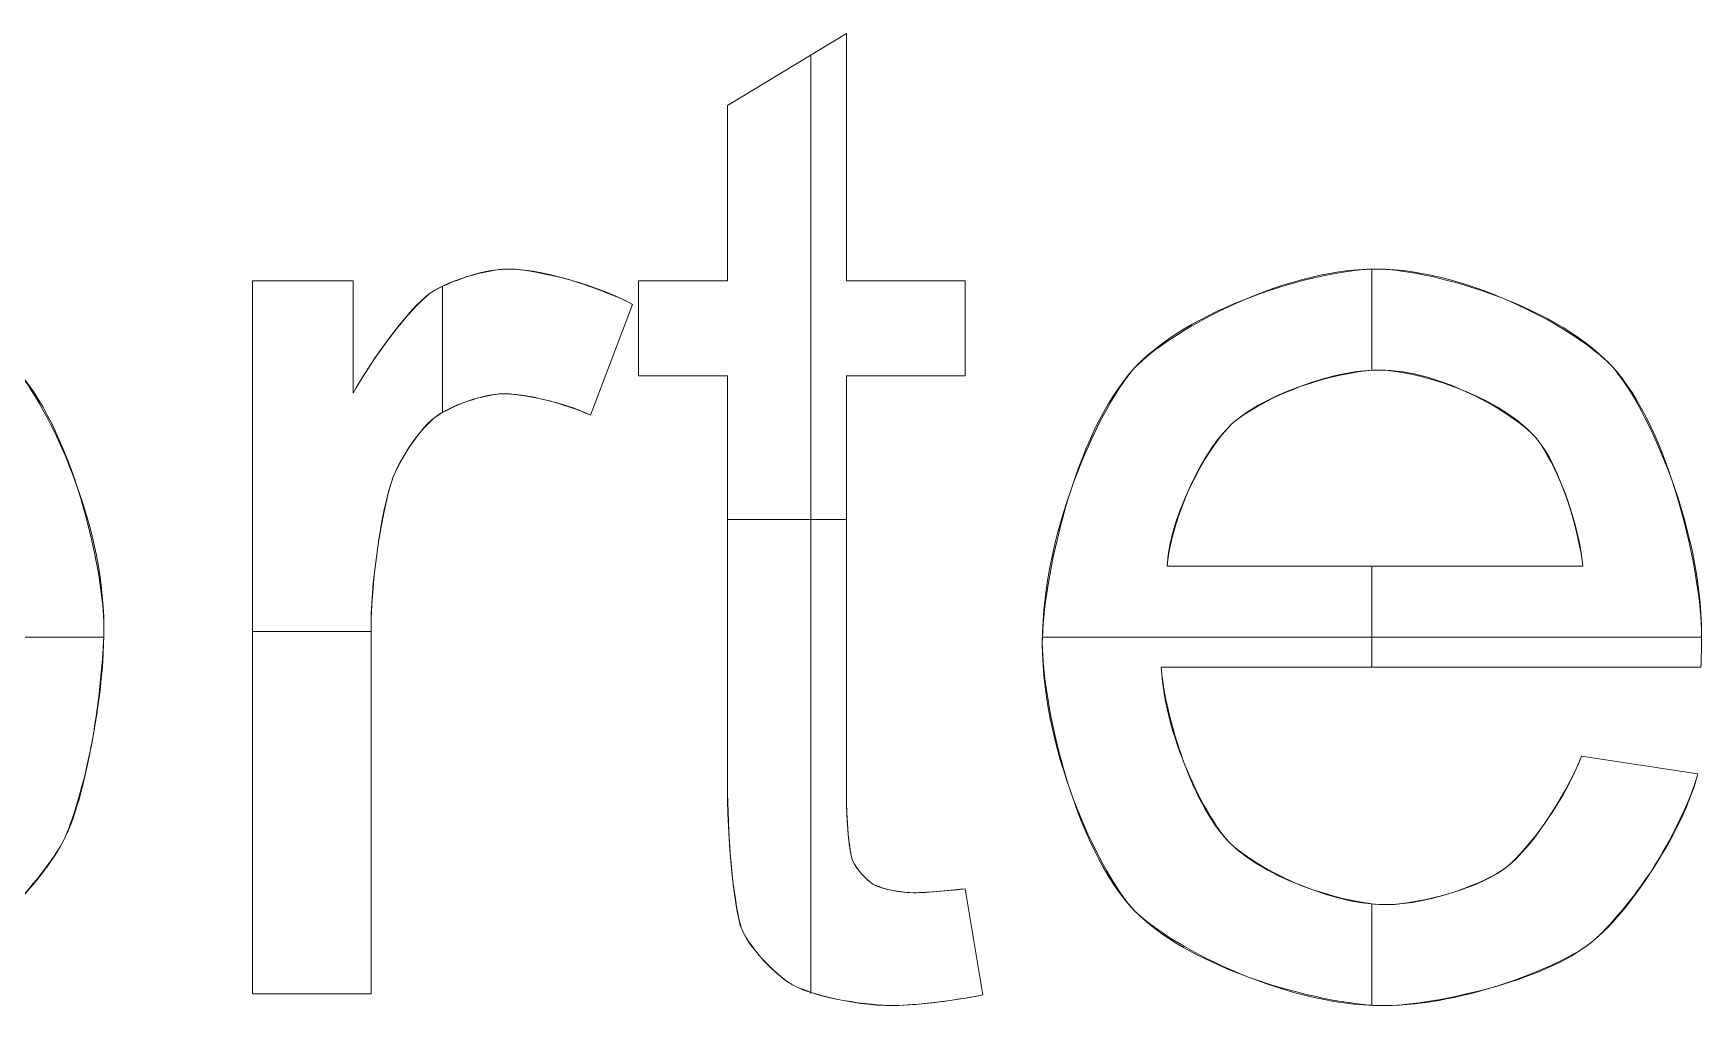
# Model space of a CAD drawing. Header units: centimetres. Extents: x -10.7 to 10.7, y -4.6 to 4.6.
# Drawn here: x -9.402 to -8.806, y 4.007 to 4.354 of the extents above; entities that cross this region are included whole.
import ezdxf

# ---------------------------------------------------------------- set-up
doc = ezdxf.new("R2010")
doc.units = ezdxf.units.CM
doc.header["$MEASUREMENT"] = 0
doc.layers.add('Default', color=7, linetype='Continuous')

msp = doc.modelspace()

# ---------------------------------------------------------------- linework, layer by layer
at = {"layer": 'Default', "color": 5, "lineweight": 9}
for points in [[(-9.15383, 4.32858), (-9.15383, 4.32858), (-9.11141, 4.35432), (-9.11141, 4.35432)], [(-9.15383, 4.32858), (-9.15383, 4.32858), (-9.11141, 4.35432), (-9.11141, 4.35432)], [(-9.11141, 4.35432), (-9.11141, 4.35432), (-9.15383, 4.32858), (-9.15383, 4.32858)], [(-9.11141, 4.35432), (-9.11141, 4.35432), (-9.11141, 4.26595), (-9.11141, 4.26595)], [(-9.11141, 4.35432), (-9.11141, 4.35432), (-9.11141, 4.26595), (-9.11141, 4.26595)], [(-9.11141, 4.26595), (-9.11141, 4.26595), (-9.11141, 4.35432), (-9.11141, 4.35432)], [(-9.12414, 4.3466), (-9.12414, 4.3466), (-9.12414, 4.01158), (-9.12414, 4.01158)], [(-9.12414, 4.3466), (-9.12414, 4.3466), (-9.12414, 4.01158), (-9.12414, 4.01158)], [(-9.15383, 4.26595), (-9.15383, 4.26595), (-9.15383, 4.32858), (-9.15383, 4.32858)], [(-9.15383, 4.26595), (-9.15383, 4.26595), (-9.15383, 4.32858), (-9.15383, 4.32858)], [(-9.15383, 4.32858), (-9.15383, 4.32858), (-9.15383, 4.26595), (-9.15383, 4.26595)], [(-9.32349, 4.01145), (-9.32349, 4.01145), (-9.32349, 4.26595), (-9.32349, 4.26595)], [(-9.32349, 4.26595), (-9.32349, 4.26595), (-9.28744, 4.26595), (-9.28744, 4.26595)], [(-9.32349, 4.01145), (-9.32349, 4.01145), (-9.32349, 4.26595), (-9.32349, 4.26595)], [(-9.32349, 4.26595), (-9.32349, 4.26595), (-9.28744, 4.26595), (-9.28744, 4.26595)], [(-9.32349, 4.26595), (-9.32349, 4.26595), (-9.32349, 4.01145), (-9.32349, 4.01145)], [(-9.28744, 4.26595), (-9.28744, 4.26595), (-9.32349, 4.26595), (-9.32349, 4.26595)], [(-9.28744, 4.26595), (-9.28744, 4.26595), (-9.28744, 4.22592), (-9.28744, 4.22592)], [(-9.28744, 4.26595), (-9.28744, 4.26595), (-9.28744, 4.22592), (-9.28744, 4.22592)], [(-9.28744, 4.22592), (-9.28744, 4.22592), (-9.28744, 4.26595), (-9.28744, 4.26595)], [(-9.18564, 4.26595), (-9.18564, 4.26595), (-9.15383, 4.26595), (-9.15383, 4.26595)], [(-9.18564, 4.23201), (-9.18564, 4.23201), (-9.18564, 4.26595), (-9.18564, 4.26595)], [(-9.18564, 4.23201), (-9.18564, 4.23201), (-9.18564, 4.26595), (-9.18564, 4.26595)], [(-9.18564, 4.26595), (-9.18564, 4.26595), (-9.15383, 4.26595), (-9.15383, 4.26595)], [(-9.18564, 4.26595), (-9.18564, 4.26595), (-9.18564, 4.23201), (-9.18564, 4.23201)], [(-9.15383, 4.26595), (-9.15383, 4.26595), (-9.18564, 4.26595), (-9.18564, 4.26595)], [(-9.11141, 4.26595), (-9.11141, 4.26595), (-9.069, 4.26595), (-9.069, 4.26595)], [(-9.11141, 4.26595), (-9.11141, 4.26595), (-9.069, 4.26595), (-9.069, 4.26595)], [(-9.069, 4.26595), (-9.069, 4.26595), (-9.11141, 4.26595), (-9.11141, 4.26595)], [(-9.069, 4.26595), (-9.069, 4.26595), (-9.069, 4.23201), (-9.069, 4.23201)], [(-9.069, 4.26595), (-9.069, 4.26595), (-9.069, 4.23201), (-9.069, 4.23201)], [(-9.069, 4.23201), (-9.069, 4.23201), (-9.069, 4.26595), (-9.069, 4.26595)], [(-8.92372, 4.27018), (-8.92372, 4.27018), (-8.92372, 4.2341), (-8.92372, 4.2341)], [(-8.92372, 4.27018), (-8.92372, 4.27018), (-8.92372, 4.2341), (-8.92372, 4.2341)], [(-9.25563, 4.26423), (-9.25563, 4.26423), (-9.25563, 4.21911), (-9.25563, 4.21911)], [(-9.25563, 4.26423), (-9.25563, 4.26423), (-9.25563, 4.21911), (-9.25563, 4.21911)], [(-9.18776, 4.2575), (-9.18776, 4.2575), (-9.20277, 4.21796), (-9.20277, 4.21796)], [(-9.18776, 4.2575), (-9.18776, 4.2575), (-9.20277, 4.21796), (-9.20277, 4.21796)], [(-9.20277, 4.21796), (-9.20277, 4.21796), (-9.18776, 4.2575), (-9.18776, 4.2575)], [(-9.15383, 4.23201), (-9.15383, 4.23201), (-9.18564, 4.23201), (-9.18564, 4.23201)], [(-9.15383, 4.23201), (-9.15383, 4.23201), (-9.18564, 4.23201), (-9.18564, 4.23201)], [(-9.18564, 4.23201), (-9.18564, 4.23201), (-9.15383, 4.23201), (-9.15383, 4.23201)], [(-9.069, 4.23201), (-9.069, 4.23201), (-9.11141, 4.23201), (-9.11141, 4.23201)], [(-9.069, 4.23201), (-9.069, 4.23201), (-9.11141, 4.23201), (-9.11141, 4.23201)], [(-9.11141, 4.23201), (-9.11141, 4.23201), (-9.069, 4.23201), (-9.069, 4.23201)], [(-9.15383, 4.18077), (-9.15383, 4.18077), (-9.11141, 4.18077), (-9.11141, 4.18077)], [(-9.15383, 4.18077), (-9.15383, 4.18077), (-9.11141, 4.18077), (-9.11141, 4.18077)], [(-8.84843, 4.16415), (-8.84843, 4.16415), (-8.99689, 4.16415), (-8.99689, 4.16415)], [(-8.99689, 4.16415), (-8.99689, 4.16415), (-8.84843, 4.16415), (-8.84843, 4.16415)], [(-8.84843, 4.16415), (-8.84843, 4.16415), (-8.99689, 4.16415), (-8.99689, 4.16415)], [(-8.92372, 4.16415), (-8.92372, 4.16415), (-8.92372, 4.12809), (-8.92372, 4.12809)], [(-8.92372, 4.16415), (-8.92372, 4.16415), (-8.92372, 4.12809), (-8.92372, 4.12809)], [(-9.32349, 4.14082), (-9.32349, 4.14082), (-9.28108, 4.14082), (-9.28108, 4.14082)], [(-9.32349, 4.14082), (-9.32349, 4.14082), (-9.28108, 4.14082), (-9.28108, 4.14082)], [(-9.41893, 4.1387), (-9.41893, 4.1387), (-9.37653, 4.1387), (-9.37653, 4.1387)], [(-9.41893, 4.1387), (-9.41893, 4.1387), (-9.37653, 4.1387), (-9.37653, 4.1387)], [(-9.04142, 4.1387), (-9.04142, 4.1387), (-8.80602, 4.1387), (-8.80602, 4.1387)], [(-9.04142, 4.1387), (-9.04142, 4.1387), (-8.80602, 4.1387), (-8.80602, 4.1387)], [(-8.80625, 4.12809), (-8.80625, 4.12809), (-8.99901, 4.12809), (-8.99901, 4.12809)], [(-8.80625, 4.12809), (-8.80625, 4.12809), (-8.99901, 4.12809), (-8.99901, 4.12809)], [(-8.99901, 4.12809), (-8.99901, 4.12809), (-8.80625, 4.12809), (-8.80625, 4.12809)], [(-8.84893, 4.09628), (-8.84893, 4.09628), (-8.80734, 4.08992), (-8.80734, 4.08992)], [(-8.84893, 4.09628), (-8.84893, 4.09628), (-8.80734, 4.08992), (-8.80734, 4.08992)], [(-8.80734, 4.08992), (-8.80734, 4.08992), (-8.84893, 4.09628), (-8.84893, 4.09628)], [(-9.069, 4.04893), (-9.069, 4.04893), (-9.06263, 4.01105), (-9.06263, 4.01105)], [(-9.069, 4.04893), (-9.069, 4.04893), (-9.06263, 4.01105), (-9.06263, 4.01105)], [(-9.06263, 4.01105), (-9.06263, 4.01105), (-9.069, 4.04893), (-9.069, 4.04893)], [(-8.92372, 4.04338), (-8.92372, 4.04338), (-8.92372, 4.00725), (-8.92372, 4.00725)], [(-8.92372, 4.04338), (-8.92372, 4.04338), (-8.92372, 4.00725), (-8.92372, 4.00725)], [(-9.28108, 4.01145), (-9.28108, 4.01145), (-9.32349, 4.01145), (-9.32349, 4.01145)], [(-9.28108, 4.01145), (-9.28108, 4.01145), (-9.32349, 4.01145), (-9.32349, 4.01145)], [(-9.32349, 4.01145), (-9.32349, 4.01145), (-9.28108, 4.01145), (-9.28108, 4.01145)]]:
    msp.add_open_spline(points, degree=3, dxfattribs=at)
for points, knots in [([(-9.61192, 4.1387), (-9.61192, 4.18529), (-9.58605, 4.23101), (-9.57312, 4.24222), (-9.57312, 4.24222), (-9.55151, 4.26086), (-9.50963, 4.27019), (-9.49408, 4.27019), (-9.49408, 4.27019), (-9.45955, 4.27019), (-9.42036, 4.24752), (-9.4094, 4.23619), (-9.4094, 4.23619), (-9.38748, 4.21352), (-9.37651, 4.16223), (-9.37651, 4.14224), (-9.37651, 4.14224), (-9.37651, 4.10988), (-9.38621, 4.07513), (-9.39106, 4.06584), (-9.39106, 4.06584), (-9.40076, 4.04728), (-9.42414, 4.02773), (-9.43341, 4.0226), (-9.43341, 4.0226), (-9.45194, 4.01234), (-9.48313, 4.00721), (-9.49408, 4.00721), (-9.49408, 4.00721), (-9.52928, 4.00721), (-9.56856, 4.0298), (-9.5794, 4.04109), (-9.5794, 4.04109), (-9.60108, 4.06368), (-9.61192, 4.11746), (-9.61192, 4.1387)], [0, 0, 0, 0, 0.1, 0.1, 0.1, 0.1, 0.2, 0.2, 0.2, 0.2, 0.3, 0.3, 0.3, 0.3, 0.4, 0.4, 0.4, 0.4, 0.5, 0.5, 0.5, 0.5, 0.6, 0.6, 0.6, 0.6, 0.7, 0.7, 0.7, 0.7, 0.8, 0.8, 0.8, 0.8, 1, 1, 1, 1]), ([(-9.61192, 4.1387), (-9.61192, 4.18529), (-9.58605, 4.23101), (-9.57312, 4.24222), (-9.57312, 4.24222), (-9.55151, 4.26086), (-9.50963, 4.27019), (-9.49408, 4.27019), (-9.49408, 4.27019), (-9.45955, 4.27019), (-9.42036, 4.24752), (-9.4094, 4.23619), (-9.4094, 4.23619), (-9.38748, 4.21352), (-9.37651, 4.16223), (-9.37651, 4.14224), (-9.37651, 4.14224), (-9.37651, 4.10988), (-9.38621, 4.07513), (-9.39106, 4.06584), (-9.39106, 4.06584), (-9.40076, 4.04728), (-9.42414, 4.02773), (-9.43341, 4.0226), (-9.43341, 4.0226), (-9.45194, 4.01234), (-9.48313, 4.00721), (-9.49408, 4.00721), (-9.49408, 4.00721), (-9.52928, 4.00721), (-9.56856, 4.0298), (-9.5794, 4.04109), (-9.5794, 4.04109), (-9.60108, 4.06368), (-9.61192, 4.11746), (-9.61192, 4.1387)], [0, 0, 0, 0, 0.1, 0.1, 0.1, 0.1, 0.2, 0.2, 0.2, 0.2, 0.3, 0.3, 0.3, 0.3, 0.4, 0.4, 0.4, 0.4, 0.5, 0.5, 0.5, 0.5, 0.6, 0.6, 0.6, 0.6, 0.7, 0.7, 0.7, 0.7, 0.8, 0.8, 0.8, 0.8, 1, 1, 1, 1]), ([(-9.61192, 4.1387), (-9.61192, 4.09622), (-9.59024, 4.05239), (-9.5794, 4.04109), (-9.5794, 4.04109), (-9.55771, 4.0185), (-9.51168, 4.00721), (-9.49408, 4.00721), (-9.49408, 4.00721), (-9.47217, 4.00721), (-9.44268, 4.01747), (-9.43341, 4.0226), (-9.43341, 4.0226), (-9.41487, 4.03286), (-9.39591, 4.05656), (-9.39106, 4.06584), (-9.39106, 4.06584), (-9.38136, 4.08441), (-9.37651, 4.12606), (-9.37651, 4.14224), (-9.37651, 4.14224), (-9.37651, 4.18221), (-9.39844, 4.22486), (-9.4094, 4.23619), (-9.4094, 4.23619), (-9.43133, 4.25885), (-9.47682, 4.27019), (-9.49408, 4.27019), (-9.49408, 4.27019), (-9.52517, 4.27019), (-9.56231, 4.25154), (-9.57312, 4.24222), (-9.57312, 4.24222), (-9.59899, 4.2198), (-9.61192, 4.16199), (-9.61192, 4.1387)], [0, 0, 0, 0, 0.1, 0.1, 0.1, 0.1, 0.2, 0.2, 0.2, 0.2, 0.3, 0.3, 0.3, 0.3, 0.4, 0.4, 0.4, 0.4, 0.5, 0.5, 0.5, 0.5, 0.6, 0.6, 0.6, 0.6, 0.7, 0.7, 0.7, 0.7, 0.8, 0.8, 0.8, 0.8, 1, 1, 1, 1]), ([(-9.28744, 4.22592), (-9.27752, 4.24394), (-9.26415, 4.2587), (-9.25995, 4.26157), (-9.25995, 4.26157), (-9.25155, 4.26732), (-9.23725, 4.27019), (-9.2322, 4.27019), (-9.2322, 4.27019), (-9.21762, 4.27019), (-9.19528, 4.26173), (-9.18776, 4.2575)], [0, 0, 0, 0, 0.25, 0.25, 0.25, 0.25, 0.5, 0.5, 0.5, 0.5, 1, 1, 1, 1]), ([(-9.28744, 4.22592), (-9.27752, 4.24394), (-9.26415, 4.2587), (-9.25995, 4.26157), (-9.25995, 4.26157), (-9.25155, 4.26732), (-9.23725, 4.27019), (-9.2322, 4.27019), (-9.2322, 4.27019), (-9.21762, 4.27019), (-9.19528, 4.26173), (-9.18776, 4.2575)], [0, 0, 0, 0, 0.25, 0.25, 0.25, 0.25, 0.5, 0.5, 0.5, 0.5, 1, 1, 1, 1]), ([(-9.18776, 4.2575), (-9.20281, 4.26596), (-9.22491, 4.27019), (-9.2322, 4.27019), (-9.2322, 4.27019), (-9.24229, 4.27019), (-9.25575, 4.26444), (-9.25995, 4.26157), (-9.25995, 4.26157), (-9.26836, 4.25583), (-9.28248, 4.23493), (-9.28744, 4.22592)], [0, 0, 0, 0, 0.25, 0.25, 0.25, 0.25, 0.5, 0.5, 0.5, 0.5, 1, 1, 1, 1]), ([(-8.80734, 4.08992), (-8.81439, 4.06372), (-8.837, 4.03615), (-8.84654, 4.02891), (-8.84654, 4.02891), (-8.86563, 4.01444), (-8.90484, 4.00721), (-8.91968, 4.00721), (-8.91968, 4.00721), (-8.95706, 4.00721), (-8.99764, 4.02987), (-9.00859, 4.04121), (-9.00859, 4.04121), (-9.03048, 4.06387), (-9.04143, 4.11612), (-9.04143, 4.13658), (-9.04143, 4.13658), (-9.04143, 4.1789), (-9.0193, 4.22344), (-9.00824, 4.23513), (-9.00824, 4.23513), (-8.98611, 4.2585), (-8.93979, 4.27019), (-8.92216, 4.27019), (-8.92216, 4.27019), (-8.88801, 4.27019), (-8.84929, 4.24733), (-8.83847, 4.23591), (-8.83847, 4.23591), (-8.81684, 4.21305), (-8.80602, 4.16016), (-8.80602, 4.13943), (-8.80602, 4.13943), (-8.80602, 4.13691), (-8.80617, 4.13061), (-8.80625, 4.12809)], [0, 0, 0, 0, 0.1, 0.1, 0.1, 0.1, 0.2, 0.2, 0.2, 0.2, 0.3, 0.3, 0.3, 0.3, 0.4, 0.4, 0.4, 0.4, 0.5, 0.5, 0.5, 0.5, 0.6, 0.6, 0.6, 0.6, 0.7, 0.7, 0.7, 0.7, 0.8, 0.8, 0.8, 0.8, 1, 1, 1, 1]), ([(-8.80734, 4.08992), (-8.81439, 4.06372), (-8.837, 4.03615), (-8.84654, 4.02891), (-8.84654, 4.02891), (-8.86563, 4.01444), (-8.90484, 4.00721), (-8.91968, 4.00721), (-8.91968, 4.00721), (-8.95706, 4.00721), (-8.99764, 4.02987), (-9.00859, 4.04121), (-9.00859, 4.04121), (-9.03048, 4.06387), (-9.04143, 4.11612), (-9.04143, 4.13658), (-9.04143, 4.13658), (-9.04143, 4.1789), (-9.0193, 4.22344), (-9.00824, 4.23513), (-9.00824, 4.23513), (-8.98611, 4.2585), (-8.93979, 4.27019), (-8.92216, 4.27019), (-8.92216, 4.27019), (-8.88801, 4.27019), (-8.84929, 4.24733), (-8.83847, 4.23591), (-8.83847, 4.23591), (-8.81684, 4.21305), (-8.80602, 4.16016), (-8.80602, 4.13943), (-8.80602, 4.13943), (-8.80602, 4.13691), (-8.80617, 4.13061), (-8.80625, 4.12809)], [0, 0, 0, 0, 0.1, 0.1, 0.1, 0.1, 0.2, 0.2, 0.2, 0.2, 0.3, 0.3, 0.3, 0.3, 0.4, 0.4, 0.4, 0.4, 0.5, 0.5, 0.5, 0.5, 0.6, 0.6, 0.6, 0.6, 0.7, 0.7, 0.7, 0.7, 0.8, 0.8, 0.8, 0.8, 1, 1, 1, 1]), ([(-8.80625, 4.12809), (-8.80609, 4.13313), (-8.80602, 4.13817), (-8.80602, 4.13943), (-8.80602, 4.13943), (-8.80602, 4.18089), (-8.82766, 4.22448), (-8.83847, 4.23591), (-8.83847, 4.23591), (-8.86011, 4.25876), (-8.90509, 4.27019), (-8.92216, 4.27019), (-8.92216, 4.27019), (-8.95742, 4.27019), (-8.99718, 4.24681), (-9.00824, 4.23513), (-9.00824, 4.23513), (-9.03036, 4.21175), (-9.04143, 4.15774), (-9.04143, 4.13658), (-9.04143, 4.13658), (-9.04143, 4.09566), (-9.01953, 4.05254), (-9.00859, 4.04121), (-9.00859, 4.04121), (-8.98669, 4.01854), (-8.93837, 4.00721), (-8.91968, 4.00721), (-8.91968, 4.00721), (-8.89001, 4.00721), (-8.85609, 4.02168), (-8.84654, 4.02891), (-8.84654, 4.02891), (-8.82746, 4.04338), (-8.81087, 4.07682), (-8.80734, 4.08992)], [0, 0, 0, 0, 0.1, 0.1, 0.1, 0.1, 0.2, 0.2, 0.2, 0.2, 0.3, 0.3, 0.3, 0.3, 0.4, 0.4, 0.4, 0.4, 0.5, 0.5, 0.5, 0.5, 0.6, 0.6, 0.6, 0.6, 0.7, 0.7, 0.7, 0.7, 0.8, 0.8, 0.8, 0.8, 1, 1, 1, 1]), ([(-9.06263, 4.01105), (-9.07461, 4.00849), (-9.09005, 4.00721), (-9.09478, 4.00721), (-9.09478, 4.00721), (-9.1102, 4.00721), (-9.12641, 4.01217), (-9.13066, 4.01465), (-9.13066, 4.01465), (-9.13917, 4.01961), (-9.14689, 4.03017), (-9.14863, 4.03422), (-9.14863, 4.03422), (-9.15209, 4.0423), (-9.15383, 4.0723), (-9.15383, 4.08528), (-9.15383, 4.08528), (-9.15383, 4.13419), (-9.15383, 4.20756), (-9.15383, 4.23201)], [0, 0, 0, 0, 0.166667, 0.166667, 0.166667, 0.166667, 0.333333, 0.333333, 0.333333, 0.333333, 0.5, 0.5, 0.5, 0.5, 0.666667, 0.666667, 0.666667, 0.666667, 1, 1, 1, 1]), ([(-9.06263, 4.01105), (-9.07461, 4.00849), (-9.09005, 4.00721), (-9.09478, 4.00721), (-9.09478, 4.00721), (-9.1102, 4.00721), (-9.12641, 4.01217), (-9.13066, 4.01465), (-9.13066, 4.01465), (-9.13917, 4.01961), (-9.14689, 4.03017), (-9.14863, 4.03422), (-9.14863, 4.03422), (-9.15209, 4.0423), (-9.15383, 4.0723), (-9.15383, 4.08528), (-9.15383, 4.08528), (-9.15383, 4.13419), (-9.15383, 4.20756), (-9.15383, 4.23201)], [0, 0, 0, 0, 0.166667, 0.166667, 0.166667, 0.166667, 0.333333, 0.333333, 0.333333, 0.333333, 0.5, 0.5, 0.5, 0.5, 0.666667, 0.666667, 0.666667, 0.666667, 1, 1, 1, 1]), ([(-9.15383, 4.23201), (-9.15383, 4.1831), (-9.15383, 4.10974), (-9.15383, 4.08528), (-9.15383, 4.08528), (-9.15383, 4.05932), (-9.15036, 4.03826), (-9.14863, 4.03422), (-9.14863, 4.03422), (-9.14516, 4.02613), (-9.13492, 4.01713), (-9.13066, 4.01465), (-9.13066, 4.01465), (-9.12216, 4.00969), (-9.10249, 4.00721), (-9.09478, 4.00721), (-9.09478, 4.00721), (-9.08532, 4.00721), (-9.06862, 4.00977), (-9.06263, 4.01105)], [0, 0, 0, 0, 0.166667, 0.166667, 0.166667, 0.166667, 0.333333, 0.333333, 0.333333, 0.333333, 0.5, 0.5, 0.5, 0.5, 0.666667, 0.666667, 0.666667, 0.666667, 1, 1, 1, 1]), ([(-9.11141, 4.23201), (-9.11141, 4.18228), (-9.11141, 4.10769), (-9.11141, 4.08283), (-9.11141, 4.08283), (-9.11141, 4.0705), (-9.10993, 4.06081), (-9.10919, 4.05905), (-9.10919, 4.05905), (-9.10771, 4.05553), (-9.10361, 4.05168), (-9.10193, 4.05063), (-9.10193, 4.05063), (-9.09858, 4.04855), (-9.09065, 4.0475), (-9.08752, 4.0475), (-9.08752, 4.0475), (-9.08284, 4.0475), (-9.07283, 4.04845), (-9.069, 4.04893)], [0, 0, 0, 0, 0.166667, 0.166667, 0.166667, 0.166667, 0.333333, 0.333333, 0.333333, 0.333333, 0.5, 0.5, 0.5, 0.5, 0.666667, 0.666667, 0.666667, 0.666667, 1, 1, 1, 1]), ([(-9.11141, 4.23201), (-9.11141, 4.18228), (-9.11141, 4.10769), (-9.11141, 4.08283), (-9.11141, 4.08283), (-9.11141, 4.0705), (-9.10993, 4.06081), (-9.10919, 4.05905), (-9.10919, 4.05905), (-9.10771, 4.05553), (-9.10361, 4.05168), (-9.10193, 4.05063), (-9.10193, 4.05063), (-9.09858, 4.04855), (-9.09065, 4.0475), (-9.08752, 4.0475), (-9.08752, 4.0475), (-9.08284, 4.0475), (-9.07283, 4.04845), (-9.069, 4.04893)], [0, 0, 0, 0, 0.166667, 0.166667, 0.166667, 0.166667, 0.333333, 0.333333, 0.333333, 0.333333, 0.5, 0.5, 0.5, 0.5, 0.666667, 0.666667, 0.666667, 0.666667, 1, 1, 1, 1]), ([(-9.069, 4.04893), (-9.07666, 4.04798), (-9.08518, 4.0475), (-9.08752, 4.0475), (-9.08752, 4.0475), (-9.09377, 4.0475), (-9.10026, 4.04959), (-9.10193, 4.05063), (-9.10193, 4.05063), (-9.10529, 4.05272), (-9.10845, 4.05729), (-9.10919, 4.05905), (-9.10919, 4.05905), (-9.11067, 4.06258), (-9.11141, 4.07666), (-9.11141, 4.08283), (-9.11141, 4.08283), (-9.11141, 4.13256), (-9.11141, 4.20715), (-9.11141, 4.23201)], [0, 0, 0, 0, 0.166667, 0.166667, 0.166667, 0.166667, 0.333333, 0.333333, 0.333333, 0.333333, 0.5, 0.5, 0.5, 0.5, 0.666667, 0.666667, 0.666667, 0.666667, 1, 1, 1, 1]), ([(-8.99689, 4.16415), (-8.99539, 4.18542), (-8.98053, 4.20875), (-8.97348, 4.2151), (-8.97348, 4.2151), (-8.95937, 4.22779), (-8.93162, 4.23413), (-8.92127, 4.23413), (-8.92127, 4.23413), (-8.8984, 4.23413), (-8.87263, 4.21823), (-8.86547, 4.21027), (-8.86547, 4.21027), (-8.85612, 4.20002), (-8.84944, 4.1744), (-8.84843, 4.16415)], [0, 0, 0, 0, 0.2, 0.2, 0.2, 0.2, 0.4, 0.4, 0.4, 0.4, 0.6, 0.6, 0.6, 0.6, 1, 1, 1, 1]), ([(-8.84843, 4.16415), (-8.85044, 4.18465), (-8.86079, 4.20515), (-8.86547, 4.21027), (-8.86547, 4.21027), (-8.8798, 4.22618), (-8.90984, 4.23413), (-8.92127, 4.23413), (-8.92127, 4.23413), (-8.94197, 4.23413), (-8.96642, 4.22144), (-8.97348, 4.2151), (-8.97348, 4.2151), (-8.98758, 4.2024), (-8.99614, 4.17478), (-8.99689, 4.16415)], [0, 0, 0, 0, 0.2, 0.2, 0.2, 0.2, 0.4, 0.4, 0.4, 0.4, 0.6, 0.6, 0.6, 0.6, 1, 1, 1, 1]), ([(-8.99689, 4.16415), (-8.99539, 4.18542), (-8.98053, 4.20875), (-8.97348, 4.2151), (-8.97348, 4.2151), (-8.95937, 4.22779), (-8.93162, 4.23413), (-8.92127, 4.23413), (-8.92127, 4.23413), (-8.8984, 4.23413), (-8.87263, 4.21823), (-8.86547, 4.21027), (-8.86547, 4.21027), (-8.85612, 4.20002), (-8.84944, 4.1744), (-8.84843, 4.16415)], [0, 0, 0, 0, 0.2, 0.2, 0.2, 0.2, 0.4, 0.4, 0.4, 0.4, 0.6, 0.6, 0.6, 0.6, 1, 1, 1, 1]), ([(-9.20277, 4.21796), (-9.21304, 4.22309), (-9.22845, 4.22565), (-9.23359, 4.22565), (-9.23359, 4.22565), (-9.24276, 4.22565), (-9.25465, 4.22002), (-9.25831, 4.2172), (-9.25831, 4.2172), (-9.26562, 4.21157), (-9.27242, 4.19876), (-9.27398, 4.19377), (-9.27398, 4.19377), (-9.27871, 4.17853), (-9.28108, 4.15281), (-9.28108, 4.14377), (-9.28108, 4.14377), (-9.28108, 4.09966), (-9.28108, 4.0335), (-9.28108, 4.01145)], [0, 0, 0, 0, 0.166667, 0.166667, 0.166667, 0.166667, 0.333333, 0.333333, 0.333333, 0.333333, 0.5, 0.5, 0.5, 0.5, 0.666667, 0.666667, 0.666667, 0.666667, 1, 1, 1, 1]), ([(-9.20277, 4.21796), (-9.21304, 4.22309), (-9.22845, 4.22565), (-9.23359, 4.22565), (-9.23359, 4.22565), (-9.24276, 4.22565), (-9.25465, 4.22002), (-9.25831, 4.2172), (-9.25831, 4.2172), (-9.26562, 4.21157), (-9.27242, 4.19876), (-9.27398, 4.19377), (-9.27398, 4.19377), (-9.27871, 4.17853), (-9.28108, 4.15281), (-9.28108, 4.14377), (-9.28108, 4.14377), (-9.28108, 4.09966), (-9.28108, 4.0335), (-9.28108, 4.01145)], [0, 0, 0, 0, 0.166667, 0.166667, 0.166667, 0.166667, 0.333333, 0.333333, 0.333333, 0.333333, 0.5, 0.5, 0.5, 0.5, 0.666667, 0.666667, 0.666667, 0.666667, 1, 1, 1, 1]), ([(-9.28108, 4.01145), (-9.28108, 4.05556), (-9.28108, 4.12171), (-9.28108, 4.14377), (-9.28108, 4.14377), (-9.28108, 4.16186), (-9.27635, 4.18615), (-9.27398, 4.19377), (-9.27398, 4.19377), (-9.27085, 4.20376), (-9.26197, 4.21438), (-9.25831, 4.2172), (-9.25831, 4.2172), (-9.251, 4.22283), (-9.23817, 4.22565), (-9.23359, 4.22565), (-9.23359, 4.22565), (-9.22332, 4.22565), (-9.20791, 4.22053), (-9.20277, 4.21796)], [0, 0, 0, 0, 0.166667, 0.166667, 0.166667, 0.166667, 0.333333, 0.333333, 0.333333, 0.333333, 0.5, 0.5, 0.5, 0.5, 0.666667, 0.666667, 0.666667, 0.666667, 1, 1, 1, 1]), ([(-8.99901, 4.12809), (-8.99735, 4.10068), (-8.9817, 4.0724), (-8.97429, 4.06512), (-8.97429, 4.06512), (-8.95947, 4.05055), (-8.92992, 4.04326), (-8.91885, 4.04326), (-8.91885, 4.04326), (-8.90237, 4.04326), (-8.88248, 4.05169), (-8.87665, 4.0559), (-8.87665, 4.0559), (-8.865, 4.06433), (-8.85234, 4.08704), (-8.84893, 4.09628)], [0, 0, 0, 0, 0.2, 0.2, 0.2, 0.2, 0.4, 0.4, 0.4, 0.4, 0.6, 0.6, 0.6, 0.6, 1, 1, 1, 1]), ([(-8.99901, 4.12809), (-8.99735, 4.10068), (-8.9817, 4.0724), (-8.97429, 4.06512), (-8.97429, 4.06512), (-8.95947, 4.05055), (-8.92992, 4.04326), (-8.91885, 4.04326), (-8.91885, 4.04326), (-8.90237, 4.04326), (-8.88248, 4.05169), (-8.87665, 4.0559), (-8.87665, 4.0559), (-8.865, 4.06433), (-8.85234, 4.08704), (-8.84893, 4.09628)], [0, 0, 0, 0, 0.2, 0.2, 0.2, 0.2, 0.4, 0.4, 0.4, 0.4, 0.6, 0.6, 0.6, 0.6, 1, 1, 1, 1]), ([(-8.84893, 4.09628), (-8.85576, 4.07779), (-8.87082, 4.06012), (-8.87665, 4.0559), (-8.87665, 4.0559), (-8.8883, 4.04748), (-8.91061, 4.04326), (-8.91885, 4.04326), (-8.91885, 4.04326), (-8.94099, 4.04326), (-8.96688, 4.05783), (-8.97429, 4.06512), (-8.97429, 4.06512), (-8.98911, 4.07969), (-8.99818, 4.11439), (-8.99901, 4.12809)], [0, 0, 0, 0, 0.2, 0.2, 0.2, 0.2, 0.4, 0.4, 0.4, 0.4, 0.6, 0.6, 0.6, 0.6, 1, 1, 1, 1])]:
    msp.add_open_spline(points, degree=3, knots=knots, dxfattribs=at)

doc.saveas('drawing.dxf')
